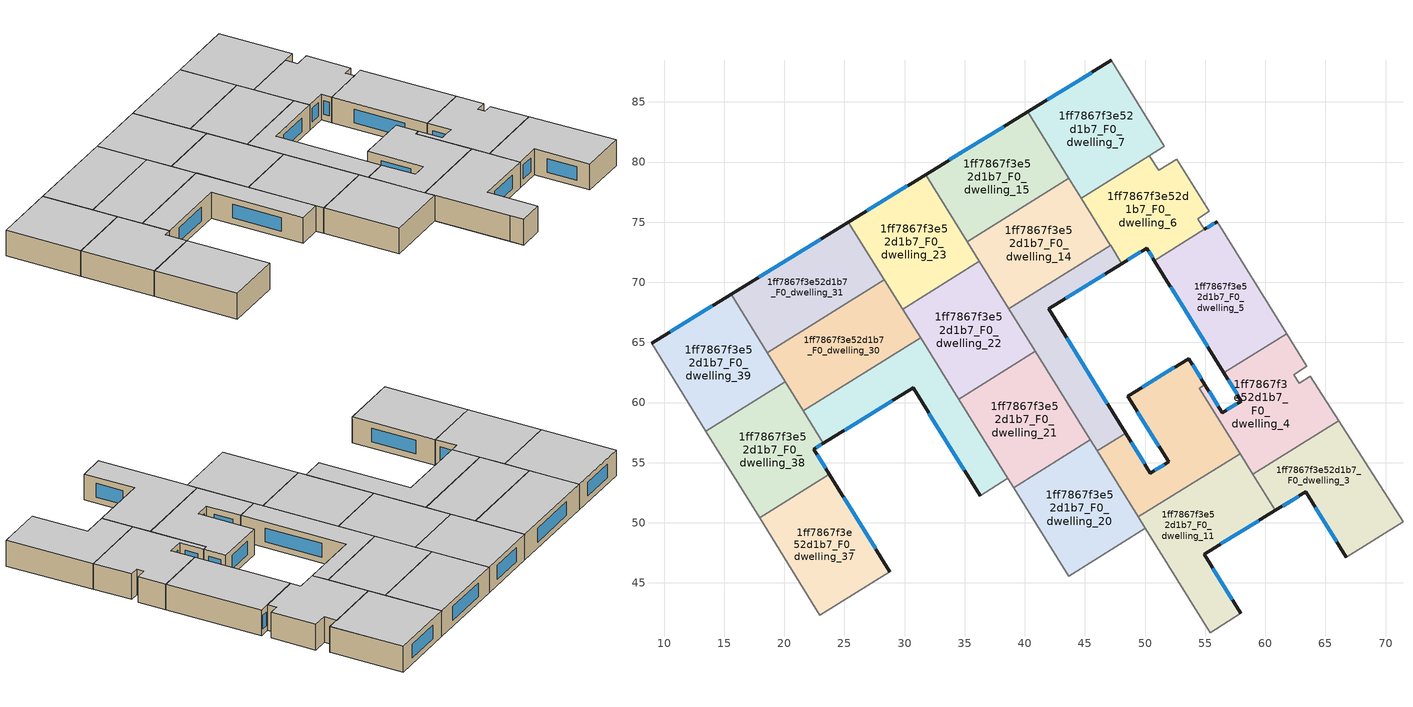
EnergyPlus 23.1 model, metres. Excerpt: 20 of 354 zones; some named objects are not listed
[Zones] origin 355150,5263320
1ff7867f3e52d1b7_F0_dwelling_11
 floor ground (EU_floor_Construction): 57.91,55.75 60.84,51.03 54.93,47.39 57.98,42.46 55.42,40.87 49.45,50.49 z0
 wall outside (EU_wall_Construction): 57.98,42.46 54.93,47.39 60.84,51.03 z0:3
 wall to 1ff7867f3e52d1b7_F0_dwelling_10 (EU_wall_Construction): 55.42,40.87 57.98,42.46 z0:3
 wall to 1ff7867f3e52d1b7_F0_dwelling_12 (EU_wall_Construction): 57.91,55.75 49.45,50.49 z0:3
 wall to 1ff7867f3e52d1b7_F0_dwelling_19 (EU_wall_Construction): 50.04,49.53 54.61,42.18 z0:3
 wall to 1ff7867f3e52d1b7_F0_dwelling_3 (EU_wall_Construction): 60.84,51.03 58.97,54.03 z0:3
 wall to 1ff7867f3e52d1b7_F0_dwelling_18 (EU_wall_Construction): 54.61,42.17 55.42,40.87 z0:3
 wall to 1ff7867f3e52d1b7_F0_dwelling_20 (EU_wall_Construction): 49.45,50.48 50.04,49.53 z0:3
 wall to 1ff7867f3e52d1b7_F0_dwelling_4 (EU_wall_Construction): 58.97,54.03 57.91,55.75 z0:3
 window (EU_Window_Construction): 57.27,43.62 55.65,46.24 / 56.32,48.25 59.45,50.18 z0.7:2.3
 ceiling to 1ff7867f3e52d1b7_F1_dwelling_11 (EU_floor_Construction): 57.98,42.46 54.93,47.39 60.84,51.03 57.91,55.75 49.45,50.49 55.42,40.87 z3
1ff7867f3e52d1b7_F0_dwelling_12
 floor ground (EU_floor_Construction): 54.99,61.48 54.52,61.19 57.91,55.75 49.45,50.49 46.02,56 48.38,57.46 50.45,54.13 51.96,55.06 48.57,60.54 53.64,63.66 z0
 wall outside (EU_wall_Construction): 54.99,61.48 53.64,63.66 48.57,60.54 51.96,55.06 50.45,54.13 48.38,57.46 z0:3
 wall to 1ff7867f3e52d1b7_F0_dwelling_13 (EU_wall_Construction): 48.38,57.46 46.02,56 z0:3
 wall to 1ff7867f3e52d1b7_F0_dwelling_4 (EU_wall_Construction): 57.91,55.75 54.52,61.19 54.99,61.48 z0:3
 wall to 1ff7867f3e52d1b7_F0_dwelling_20 (EU_wall_Construction): 46.02,56 49.45,50.49 z0:3
 window (EU_Window_Construction): 49.96,54.91 48.87,56.68 / 51.6,54.84 50.8,54.35 / 49.36,59.25 51.16,56.35 / 52.45,62.93 49.76,61.27 / 54.67,61.99 53.95,63.15 z0.7:2.3
 ceiling to 1ff7867f3e52d1b7_F1_dwelling_12 (EU_floor_Construction): 57.91,55.75 54.52,61.19 54.99,61.48 53.64,63.66 48.57,60.54 51.96,55.06 50.45,54.13 48.38,57.46 46.02,56 49.45,50.49 z3
1ff7867f3e52d1b7_F0_dwelling_13
 floor ground (EU_floor_Construction): 47.13,73.08 48.08,71.56 41.98,67.81 48.38,57.46 46.02,56 38.67,67.82 z0
 wall outside (EU_wall_Construction): 48.38,57.46 41.98,67.81 48.08,71.56 z0:3
 wall to 1ff7867f3e52d1b7_F0_dwelling_21 (EU_wall_Construction): 40.89,64.25 45.46,56.89 z0:3
 wall to 1ff7867f3e52d1b7_F0_dwelling_14 (EU_wall_Construction): 47.13,73.08 38.67,67.82 z0:3
 wall to 1ff7867f3e52d1b7_F0_dwelling_6 (EU_wall_Construction): 48.08,71.56 47.13,73.08 z0:3
 wall to 1ff7867f3e52d1b7_F0_dwelling_20 (EU_wall_Construction): 45.46,56.89 46.02,56 z0:3
 wall to 1ff7867f3e52d1b7_F0_dwelling_22 (EU_wall_Construction): 38.67,67.82 40.89,64.25 z0:3
 window (EU_Window_Construction): 43.41,68.69 46.64,70.68 / 46.88,59.89 43.48,65.38 z0.7:2.3
 ceiling to 1ff7867f3e52d1b7_F1_dwelling_13 (EU_floor_Construction): 48.38,57.46 41.98,67.81 48.08,71.56 47.13,73.08 38.67,67.82 46.02,56 z3
1ff7867f3e52d1b7_F0_dwelling_14
 floor ground (EU_floor_Construction): 43.68,78.63 47.13,73.08 38.67,67.82 35.21,73.37 z0
 wall to 1ff7867f3e52d1b7_F0_dwelling_15 (EU_wall_Construction): 43.68,78.63 35.21,73.37 z0:3
 wall to 1ff7867f3e52d1b7_F0_dwelling_22 (EU_wall_Construction): 36.22,71.75 38.67,67.82 z0:3
 wall to 1ff7867f3e52d1b7_F0_dwelling_7 (EU_wall_Construction): 44.69,77.01 43.68,78.63 z0:3
 wall to 1ff7867f3e52d1b7_F0_dwelling_6 (EU_wall_Construction): 47.13,73.08 44.69,77.01 z0:3
 wall to 1ff7867f3e52d1b7_F0_dwelling_23 (EU_wall_Construction): 35.21,73.37 36.22,71.75 z0:3
 ceiling to 1ff7867f3e52d1b7_F1_dwelling_14 (EU_floor_Construction): 47.13,73.08 43.68,78.63 35.21,73.37 38.67,67.82 z3
1ff7867f3e52d1b7_F0_dwelling_15
 floor ground (EU_floor_Construction): 40.23,84.17 43.68,78.63 35.21,73.37 31.75,78.95 z0
 wall outside (EU_wall_Construction): 40.23,84.17 31.75,78.95 z0:3
 wall to 1ff7867f3e52d1b7_F0_dwelling_23 (EU_wall_Construction): 31.75,78.95 35.21,73.37 z0:3
 wall to 1ff7867f3e52d1b7_F0_dwelling_7 (EU_wall_Construction): 43.68,78.64 40.23,84.17 z0:3
 window (EU_Window_Construction): 38.24,82.94 33.74,80.17 z0.7:2.3
 ceiling to 1ff7867f3e52d1b7_F1_dwelling_15 (EU_floor_Construction): 43.68,78.63 40.23,84.17 31.75,78.95 35.21,73.37 z3
1ff7867f3e52d1b7_F0_dwelling_20
 floor ground (EU_floor_Construction): 45.46,56.89 50.04,49.53 43.65,45.56 39.07,52.92 z0
 wall to 1ff7867f3e52d1b7_F0_dwelling_19 (EU_wall_Construction): 43.65,45.56 50.04,49.53 z0:3
 wall to 1ff7867f3e52d1b7_F0_dwelling_21 (EU_wall_Construction): 45.46,56.89 39.07,52.92 z0:3
 wall to 1ff7867f3e52d1b7_F0_dwelling_28 (EU_wall_Construction): 39.07,52.92 43.65,45.56 z0:3
 ceiling to 1ff7867f3e52d1b7_F1_dwelling_20 (EU_floor_Construction): 50.04,49.53 45.46,56.89 39.07,52.92 43.65,45.56 z3
1ff7867f3e52d1b7_F0_dwelling_21
 floor ground (EU_floor_Construction): 40.89,64.25 45.46,56.89 39.07,52.92 34.5,60.28 z0
 wall to 1ff7867f3e52d1b7_F0_dwelling_22 (EU_wall_Construction): 40.89,64.25 34.5,60.28 z0:3
 wall to 1ff7867f3e52d1b7_F0_dwelling_29 (EU_wall_Construction): 34.5,60.28 38.59,53.69 z0:3
 wall to 1ff7867f3e52d1b7_F0_dwelling_28 (EU_wall_Construction): 38.59,53.69 39.07,52.92 z0:3
 ceiling to 1ff7867f3e52d1b7_F1_dwelling_21 (EU_floor_Construction): 45.46,56.89 40.89,64.25 34.5,60.28 39.07,52.92 z3
1ff7867f3e52d1b7_F0_dwelling_22
 floor ground (EU_floor_Construction): 36.22,71.75 40.89,64.25 34.5,60.28 29.84,67.78 z0
 wall to 1ff7867f3e52d1b7_F0_dwelling_23 (EU_wall_Construction): 36.22,71.75 29.84,67.78 z0:3
 wall to 1ff7867f3e52d1b7_F0_dwelling_30 (EU_wall_Construction): 29.84,67.78 31.33,65.37 z0:3
 wall to 1ff7867f3e52d1b7_F0_dwelling_29 (EU_wall_Construction): 31.33,65.37 34.5,60.28 z0:3
 ceiling to 1ff7867f3e52d1b7_F1_dwelling_22 (EU_floor_Construction): 40.89,64.25 36.22,71.75 29.84,67.78 34.5,60.28 z3
1ff7867f3e52d1b7_F0_dwelling_23
 floor ground (EU_floor_Construction): 31.75,78.95 36.22,71.75 29.84,67.78 25.34,75 z0
 wall outside (EU_wall_Construction): 31.75,78.95 25.34,75 z0:3
 wall to 1ff7867f3e52d1b7_F0_dwelling_31 (EU_wall_Construction): 25.34,75 28.33,70.2 z0:3
 wall to 1ff7867f3e52d1b7_F0_dwelling_30 (EU_wall_Construction): 28.33,70.2 29.84,67.78 z0:3
 window (EU_Window_Construction): 30.24,78.02 26.85,75.93 z0.7:2.3
 ceiling to 1ff7867f3e52d1b7_F1_dwelling_23 (EU_floor_Construction): 36.22,71.75 31.75,78.95 25.34,75 29.84,67.78 z3
1ff7867f3e52d1b7_F0_dwelling_29
 floor ground (EU_floor_Construction): 31.33,65.37 38.59,53.69 36.28,52.25 30.72,61.22 23.26,56.63 21.59,59.32 z0
 wall outside (EU_wall_Construction): 23.26,56.63 30.72,61.22 36.28,52.25 z0:3
 wall to 1ff7867f3e52d1b7_F0_dwelling_30 (EU_wall_Construction): 31.33,65.37 21.59,59.32 z0:3
 wall to 1ff7867f3e52d1b7_F0_dwelling_28 (EU_wall_Construction): 36.28,52.25 38.59,53.69 z0:3
 wall to 1ff7867f3e52d1b7_F0_dwelling_38 (EU_wall_Construction): 21.59,59.32 23.26,56.63 z0:3
 window (EU_Window_Construction): 32.03,59.12 34.98,54.36 / 25.01,57.71 28.97,60.15 z0.7:2.3
 ceiling to 1ff7867f3e52d1b7_F1_dwelling_29 (EU_floor_Construction): 38.59,53.69 31.33,65.37 21.59,59.32 23.26,56.63 30.72,61.22 36.28,52.25 z3
1ff7867f3e52d1b7_F0_dwelling_3
 floor ground (EU_floor_Construction): 66.11,58.48 71.45,50.08 66.74,47.15 63.38,52.59 60.84,51.03 58.97,54.04 z0
 wall outside (EU_wall_Construction): 60.84,51.03 63.38,52.59 66.74,47.15 z0:3
 wall to 1ff7867f3e52d1b7_F0_dwelling_4 (EU_wall_Construction): 66.11,58.48 58.97,54.04 z0:3
 wall adiabatic (EU_wall_Construction): 71.45,50.08 66.11,58.48 z0:3
 wall to 1ff7867f3e52d1b7_F0_dwelling_2 (EU_wall_Construction): 66.74,47.15 71.45,50.08 z0:3
 window (EU_Window_Construction): 64.17,51.31 65.95,48.43 / 61.44,51.4 62.78,52.22 z0.7:2.3
 ceiling to 1ff7867f3e52d1b7_F1_dwelling_3 (EU_floor_Construction): 71.45,50.08 66.11,58.48 58.97,54.04 60.84,51.03 63.38,52.59 66.74,47.15 z3
1ff7867f3e52d1b7_F0_dwelling_30
 floor ground (EU_floor_Construction): 28.33,70.2 31.33,65.37 21.59,59.32 18.59,64.14 z0
 wall to 1ff7867f3e52d1b7_F0_dwelling_31 (EU_wall_Construction): 28.33,70.2 18.59,64.14 z0:3
 wall to 1ff7867f3e52d1b7_F0_dwelling_39 (EU_wall_Construction): 18.59,64.14 20.1,61.72 z0:3
 wall to 1ff7867f3e52d1b7_F0_dwelling_38 (EU_wall_Construction): 20.1,61.72 21.59,59.32 z0:3
 ceiling to 1ff7867f3e52d1b7_F1_dwelling_30 (EU_floor_Construction): 31.33,65.37 28.33,70.2 18.59,64.14 21.59,59.32 z3
1ff7867f3e52d1b7_F0_dwelling_31
 floor ground (EU_floor_Construction): 25.34,75 28.33,70.2 18.59,64.14 15.58,68.99 z0
 wall outside (EU_wall_Construction): 25.34,75 15.58,68.99 z0:3
 wall to 1ff7867f3e52d1b7_F0_dwelling_39 (EU_wall_Construction): 15.58,68.99 18.59,64.15 z0:3
 window (EU_Window_Construction): 23.05,73.59 17.87,70.41 z0.7:2.3
 ceiling to 1ff7867f3e52d1b7_F1_dwelling_31 (EU_floor_Construction): 28.33,70.2 25.34,75 15.58,68.99 18.59,64.14 z3
1ff7867f3e52d1b7_F0_dwelling_37
 floor ground (EU_floor_Construction): 23.76,54.03 28.77,45.94 22.95,42.33 17.94,50.42 z0
 wall outside (EU_wall_Construction): 28.77,45.94 23.76,54.03 z0:3
 wall to 1ff7867f3e52d1b7_F0_dwelling_36 (EU_wall_Construction): 22.95,42.33 28.77,45.94 z0:3
 wall adiabatic (EU_wall_Construction): 17.94,50.42 22.95,42.33 z0:3
 wall to 1ff7867f3e52d1b7_F0_dwelling_38 (EU_wall_Construction): 23.76,54.03 17.94,50.42 z0:3
 window (EU_Window_Construction): 27.59,47.84 24.93,52.13 z0.7:2.3
 ceiling to 1ff7867f3e52d1b7_F1_dwelling_37 (EU_floor_Construction): 28.77,45.94 23.76,54.03 17.94,50.42 22.95,42.33 z3
1ff7867f3e52d1b7_F0_dwelling_38
 floor ground (EU_floor_Construction): 20.1,61.72 23.26,56.63 22.45,56.14 23.76,54.03 17.94,50.42 13.49,57.61 z0
 wall outside (EU_wall_Construction): 23.76,54.03 22.45,56.14 23.26,56.63 z0:3
 wall adiabatic (EU_wall_Construction): 13.49,57.61 17.94,50.42 z0:3
 wall to 1ff7867f3e52d1b7_F0_dwelling_39 (EU_wall_Construction): 20.1,61.72 13.49,57.61 z0:3
 window (EU_Window_Construction): 22.64,56.25 23.07,56.52 / 23.45,54.53 22.76,55.64 z0.7:2.3
 ceiling to 1ff7867f3e52d1b7_F1_dwelling_38 (EU_floor_Construction): 23.76,54.03 22.45,56.14 23.26,56.63 20.1,61.72 13.49,57.61 17.94,50.42 z3
1ff7867f3e52d1b7_F0_dwelling_39
 floor ground (EU_floor_Construction): 15.58,68.99 20.1,61.72 13.49,57.61 8.96,64.92 z0
 wall outside (EU_wall_Construction): 15.58,68.99 8.96,64.92 z0:3
 wall adiabatic (EU_wall_Construction): 8.96,64.92 13.49,57.61 z0:3
 window (EU_Window_Construction): 14.02,68.04 10.51,65.88 z0.7:2.3
 ceiling to 1ff7867f3e52d1b7_F1_dwelling_39 (EU_floor_Construction): 20.1,61.72 15.58,68.99 8.96,64.92 13.49,57.61 z3
1ff7867f3e52d1b7_F0_dwelling_4
 floor ground (EU_floor_Construction): 63.46,63.01 62.38,62.33 62.83,61.62 63.75,62.2 66.11,58.48 58.97,54.04 54.52,61.19 54.99,61.48 56.43,59.16 58.01,60.13 56.57,62.46 61.79,65.71 z0
 wall outside (EU_wall_Construction): 56.57,62.46 58.01,60.13 56.43,59.16 54.99,61.48 z0:3
 wall to 1ff7867f3e52d1b7_F0_dwelling_5 (EU_wall_Construction): 61.79,65.71 56.57,62.46 z0:3
 wall adiabatic (EU_wall_Construction): 66.11,58.48 63.75,62.2 62.83,61.62 62.38,62.33 63.46,63.01 61.79,65.71 z0:3
 window (EU_Window_Construction): 57.64,59.9 56.8,59.38 / 56.91,61.91 57.67,60.67 / 56.09,59.7 55.33,60.93 z0.7:2.3
 ceiling to 1ff7867f3e52d1b7_F1_dwelling_4 (EU_floor_Construction): 66.11,58.48 63.75,62.2 62.83,61.62 62.38,62.33 63.46,63.01 61.79,65.71 56.57,62.46 58.01,60.13 56.43,59.16 54.99,61.48 54.52,61.19 58.97,54.04 z3
1ff7867f3e52d1b7_F0_dwelling_5
 floor ground (EU_floor_Construction): 56,75.05 61.79,65.71 56.57,62.46 50.78,71.81 z0
 wall outside (EU_wall_Construction): 50.78,71.81 56.57,62.46 / 56,75.05 54.94,74.39 z0:3
 wall adiabatic (EU_wall_Construction): 61.79,65.71 56,75.05 z0:3
 wall to 1ff7867f3e52d1b7_F0_dwelling_6 (EU_wall_Construction): 54.94,74.39 50.78,71.81 z0:3
 window (EU_Window_Construction): 52.14,69.61 55.21,64.65 / 55.75,74.9 55.19,74.55 z0.7:2.3
 ceiling to 1ff7867f3e52d1b7_F1_dwelling_5 (EU_floor_Construction): 61.79,65.71 56,75.05 50.78,71.81 56.57,62.46 z3
1ff7867f3e52d1b7_F0_dwelling_6
 floor ground (EU_floor_Construction): 52.65,80.23 55.33,75.89 54.38,75.3 54.93,74.39 50.78,71.81 50.15,72.83 48.08,71.56 44.69,77.01 50.37,80.54 51.14,79.3 z0
 wall outside (EU_wall_Construction): 48.08,71.56 50.15,72.83 50.78,71.81 z0:3
 wall to 1ff7867f3e52d1b7_F0_dwelling_7 (EU_wall_Construction): 50.37,80.54 44.69,77.01 z0:3
 wall adiabatic (EU_wall_Construction): 54.93,74.39 54.38,75.3 55.33,75.89 52.65,80.23 51.14,79.3 50.37,80.54 z0:3
 window (EU_Window_Construction): 50.3,72.59 50.63,72.05 / 48.56,71.86 49.66,72.53 z0.7:2.3
 ceiling to 1ff7867f3e52d1b7_F1_dwelling_6 (EU_floor_Construction): 54.93,74.39 54.38,75.3 55.33,75.89 52.65,80.23 51.14,79.3 50.37,80.54 44.69,77.01 48.08,71.56 50.15,72.83 50.78,71.81 z3
1ff7867f3e52d1b7_F0_dwelling_7
 floor ground (EU_floor_Construction): 47.19,88.45 51.61,81.32 44.69,77.01 40.23,84.17 z0
 wall outside (EU_wall_Construction): 47.19,88.45 40.23,84.17 z0:3
 wall adiabatic (EU_wall_Construction): 51.61,81.32 47.19,88.45 / 50.37,80.54 51.62,81.31 z0:3
 window (EU_Window_Construction): 45.56,87.45 41.87,85.18 z0.7:2.3
 ceiling to 1ff7867f3e52d1b7_F1_dwelling_7 (EU_floor_Construction): 50.37,80.54 51.62,81.31 47.19,88.45 40.23,84.17 44.69,77.01 z3
[Building]
EU S2 Campaign: North Axis=0; Terrain=City; Solar Distribution=FullExterior
[Site:Location]
Budapest.Ferenc.Liszt.Intl.AP: Latitude=47.437; Longitude=19.256; Time Zone=1; Elevation=185
[SizingPeriod:WeatherFileDays]
AnnualSizingPeriod: Begin Month=1; Begin Day of Month=1; End Month=12; End Day of Month=31; Day of Week for Start Day=Monday; Use Weather File Daylight Saving Period=No; Use Weather File Rain and Snow Indicators=No
[MATERIAL]
EU_InternalMass_Material: Roughness=MediumRough; Thickness=0.1; Conductivity=1; Density=1800; Specific Heat=900; Thermal Absorptance=0.9; Solar Absorptance=0.7; Visible Absorptance=0.7
[MATERIAL:NOMASS] Roughness=MediumRough; Thermal Absorptance=0.9; Solar Absorptance=0.7; Visible Absorptance=0.7
Name | Thermal Resistance
EU_wall_NoMass | 0.832559
EU_floor_NoMass | 0.872794
[WINDOWMATERIAL:SIMPLEGLAZINGSYSTEM]
EU_Window_SimpleGlazing: UFactor=2.79869; Solar Heat Gain Coefficient=0.75; Visible Transmittance=0.75
[CONSTRUCTION]
EU_wall_Construction: EU_wall_NoMass
EU_floor_Construction: EU_floor_NoMass
EU_Window_Construction: EU_Window_SimpleGlazing
EU_InternalMass_Construction: EU_InternalMass_Material
[ZONE] Type=1; Multiplier=1; Ceiling Height=autocalculate; Floor Area=autocalculate; Part of Total Floor Area=Yes
Name | Volume
1ff7867f3e52d1b7_F0_dwelling_11 | 217.928
1ff7867f3e52d1b7_F0_dwelling_12 | 217.924
1ff7867f3e52d1b7_F0_dwelling_13 | 154.932
1ff7867f3e52d1b7_F0_dwelling_14; 1ff7867f3e52d1b7_F0_dwelling_21 | 195.544
1ff7867f3e52d1b7_F0_dwelling_15 | 195.53
1ff7867f3e52d1b7_F0_dwelling_20 | 195.543
1ff7867f3e52d1b7_F0_dwelling_22 | 199.345
1ff7867f3e52d1b7_F0_dwelling_23 | 191.72
1ff7867f3e52d1b7_F0_dwelling_29 | 195.517
1ff7867f3e52d1b7_F0_dwelling_3 | 195.528
1ff7867f3e52d1b7_F0_dwelling_30 | 195.507
1ff7867f3e52d1b7_F0_dwelling_31 | 195.512
1ff7867f3e52d1b7_F0_dwelling_37 | 195.509
1ff7867f3e52d1b7_F0_dwelling_38 | 190.759
1ff7867f3e52d1b7_F0_dwelling_39 | 200.257
1ff7867f3e52d1b7_F0_dwelling_4 | 195.516
1ff7867f3e52d1b7_F0_dwelling_5 | 202.758
1ff7867f3e52d1b7_F0_dwelling_6 | 173.513
1ff7867f3e52d1b7_F0_dwelling_7 | 206.049
[INTERNALMASS] Construction=EU_InternalMass_Construction
Name | Zone or ZoneList | Surface Area
1ff7867f3e52d1b7_F0_dwelling_3_EU_InternalMass | 1ff7867f3e52d1b7_F0_dwelling_3 | 65.1759
1ff7867f3e52d1b7_F0_dwelling_4_EU_InternalMass | 1ff7867f3e52d1b7_F0_dwelling_4 | 65.1718
1ff7867f3e52d1b7_F0_dwelling_5_EU_InternalMass | 1ff7867f3e52d1b7_F0_dwelling_5 | 67.5878
1ff7867f3e52d1b7_F0_dwelling_6_EU_InternalMass | 1ff7867f3e52d1b7_F0_dwelling_6 | 57.8376
1ff7867f3e52d1b7_F0_dwelling_7_EU_InternalMass | 1ff7867f3e52d1b7_F0_dwelling_7 | 68.6884
1ff7867f3e52d1b7_F0_dwelling_11_EU_InternalMass | 1ff7867f3e52d1b7_F0_dwelling_11 | 72.6426
1ff7867f3e52d1b7_F0_dwelling_12_EU_InternalMass | 1ff7867f3e52d1b7_F0_dwelling_12 | 72.643
1ff7867f3e52d1b7_F0_dwelling_13_EU_InternalMass | 1ff7867f3e52d1b7_F0_dwelling_13 | 51.6442
1ff7867f3e52d1b7_F0_dwelling_14_EU_InternalMass | 1ff7867f3e52d1b7_F0_dwelling_14 | 65.1814
1ff7867f3e52d1b7_F0_dwelling_15_EU_InternalMass | 1ff7867f3e52d1b7_F0_dwelling_15 | 65.1764
1ff7867f3e52d1b7_F0_dwelling_20_EU_InternalMass | 1ff7867f3e52d1b7_F0_dwelling_20 | 65.1813
1ff7867f3e52d1b7_F0_dwelling_21_EU_InternalMass | 1ff7867f3e52d1b7_F0_dwelling_21 | 65.1813
1ff7867f3e52d1b7_F0_dwelling_22_EU_InternalMass | 1ff7867f3e52d1b7_F0_dwelling_22 | 66.4484
1ff7867f3e52d1b7_F0_dwelling_23_EU_InternalMass | 1ff7867f3e52d1b7_F0_dwelling_23 | 63.9068
1ff7867f3e52d1b7_F0_dwelling_29_EU_InternalMass | 1ff7867f3e52d1b7_F0_dwelling_29 | 65.1726
1ff7867f3e52d1b7_F0_dwelling_30_EU_InternalMass | 1ff7867f3e52d1b7_F0_dwelling_30 | 65.1692
1ff7867f3e52d1b7_F0_dwelling_31_EU_InternalMass | 1ff7867f3e52d1b7_F0_dwelling_31 | 65.1707
1ff7867f3e52d1b7_F0_dwelling_37_EU_InternalMass | 1ff7867f3e52d1b7_F0_dwelling_37 | 65.1694
1ff7867f3e52d1b7_F0_dwelling_38_EU_InternalMass | 1ff7867f3e52d1b7_F0_dwelling_38 | 63.5863
1ff7867f3e52d1b7_F0_dwelling_39_EU_InternalMass | 1ff7867f3e52d1b7_F0_dwelling_39 | 66.7523
[OTHEREQUIPMENT] Fuel Type=Electricity; Design Level Calculation Method=Watts/Area; Power per Zone Floor Area=1; Fraction Latent=0; Fraction Radiant=0; Fraction Lost=0; Carbon Dioxide Generation Rate=0; EndUse Subcategory=EU_Step8_InternalGains
Name | Zone or ZoneList or Space or SpaceList | Schedule
EU_Step8_InternalGain_1ff7867f3e52d1b7_F0_dwelling_3_f000 | 1ff7867f3e52d1b7_F0_dwelling_3 | EU_Step8_GainSchedule_1ff7867f3e52d1b7_F0_dwelling_3_f000
EU_Step8_InternalGain_1ff7867f3e52d1b7_F0_dwelling_4_f000 | 1ff7867f3e52d1b7_F0_dwelling_4 | EU_Step8_GainSchedule_1ff7867f3e52d1b7_F0_dwelling_4_f000
EU_Step8_InternalGain_1ff7867f3e52d1b7_F0_dwelling_5_f000 | 1ff7867f3e52d1b7_F0_dwelling_5 | EU_Step8_GainSchedule_1ff7867f3e52d1b7_F0_dwelling_5_f000
EU_Step8_InternalGain_1ff7867f3e52d1b7_F0_dwelling_6_f000 | 1ff7867f3e52d1b7_F0_dwelling_6 | EU_Step8_GainSchedule_1ff7867f3e52d1b7_F0_dwelling_6_f000
EU_Step8_InternalGain_1ff7867f3e52d1b7_F0_dwelling_7_f000 | 1ff7867f3e52d1b7_F0_dwelling_7 | EU_Step8_GainSchedule_1ff7867f3e52d1b7_F0_dwelling_7_f000
EU_Step8_InternalGain_1ff7867f3e52d1b7_F0_dwelling_11_f000 | 1ff7867f3e52d1b7_F0_dwelling_11 | EU_Step8_GainSchedule_1ff7867f3e52d1b7_F0_dwelling_11_f000
EU_Step8_InternalGain_1ff7867f3e52d1b7_F0_dwelling_12_f000 | 1ff7867f3e52d1b7_F0_dwelling_12 | EU_Step8_GainSchedule_1ff7867f3e52d1b7_F0_dwelling_12_f000
EU_Step8_InternalGain_1ff7867f3e52d1b7_F0_dwelling_13_f000 | 1ff7867f3e52d1b7_F0_dwelling_13 | EU_Step8_GainSchedule_1ff7867f3e52d1b7_F0_dwelling_13_f000
EU_Step8_InternalGain_1ff7867f3e52d1b7_F0_dwelling_14_f000 | 1ff7867f3e52d1b7_F0_dwelling_14 | EU_Step8_GainSchedule_1ff7867f3e52d1b7_F0_dwelling_14_f000
EU_Step8_InternalGain_1ff7867f3e52d1b7_F0_dwelling_15_f000 | 1ff7867f3e52d1b7_F0_dwelling_15 | EU_Step8_GainSchedule_1ff7867f3e52d1b7_F0_dwelling_15_f000
EU_Step8_InternalGain_1ff7867f3e52d1b7_F0_dwelling_20_f000 | 1ff7867f3e52d1b7_F0_dwelling_20 | EU_Step8_GainSchedule_1ff7867f3e52d1b7_F0_dwelling_20_f000
EU_Step8_InternalGain_1ff7867f3e52d1b7_F0_dwelling_21_f000 | 1ff7867f3e52d1b7_F0_dwelling_21 | EU_Step8_GainSchedule_1ff7867f3e52d1b7_F0_dwelling_21_f000
EU_Step8_InternalGain_1ff7867f3e52d1b7_F0_dwelling_22_f000 | 1ff7867f3e52d1b7_F0_dwelling_22 | EU_Step8_GainSchedule_1ff7867f3e52d1b7_F0_dwelling_22_f000
EU_Step8_InternalGain_1ff7867f3e52d1b7_F0_dwelling_23_f000 | 1ff7867f3e52d1b7_F0_dwelling_23 | EU_Step8_GainSchedule_1ff7867f3e52d1b7_F0_dwelling_23_f000
EU_Step8_InternalGain_1ff7867f3e52d1b7_F0_dwelling_29_f000 | 1ff7867f3e52d1b7_F0_dwelling_29 | EU_Step8_GainSchedule_1ff7867f3e52d1b7_F0_dwelling_29_f000
EU_Step8_InternalGain_1ff7867f3e52d1b7_F0_dwelling_30_f000 | 1ff7867f3e52d1b7_F0_dwelling_30 | EU_Step8_GainSchedule_1ff7867f3e52d1b7_F0_dwelling_30_f000
EU_Step8_InternalGain_1ff7867f3e52d1b7_F0_dwelling_31_f000 | 1ff7867f3e52d1b7_F0_dwelling_31 | EU_Step8_GainSchedule_1ff7867f3e52d1b7_F0_dwelling_31_f000
EU_Step8_InternalGain_1ff7867f3e52d1b7_F0_dwelling_37_f000 | 1ff7867f3e52d1b7_F0_dwelling_37 | EU_Step8_GainSchedule_1ff7867f3e52d1b7_F0_dwelling_37_f000
EU_Step8_InternalGain_1ff7867f3e52d1b7_F0_dwelling_38_f000 | 1ff7867f3e52d1b7_F0_dwelling_38 | EU_Step8_GainSchedule_1ff7867f3e52d1b7_F0_dwelling_38_f000
EU_Step8_InternalGain_1ff7867f3e52d1b7_F0_dwelling_39_f000 | 1ff7867f3e52d1b7_F0_dwelling_39 | EU_Step8_GainSchedule_1ff7867f3e52d1b7_F0_dwelling_39_f000
[ZONEVENTILATION:DESIGNFLOWRATE] Schedule=EU_AlwaysOn; Design Flow Rate Calculation Method=AirChanges/Hour; Air Changes per Hour=0.475469; Ventilation Type=Natural; Fan Pressure Rise=0; Fan Total Efficiency=1; Constant Term Coefficient=1; Temperature Term Coefficient=0; Velocity Term Coefficient=0; Velocity Squared Term Coefficient=0; Minimum Indoor Temperature=-100; Maximum Indoor Temperature=100; Delta Temperature=-100; Minimum Outdoor Temperature=-100; Maximum Outdoor Temperature=100; Maximum Wind Speed=40
Name | Zone or ZoneList or Space or SpaceList
EU_ConstantAir_1ff7867f3e52d1b7_F0_dwelling_3 | 1ff7867f3e52d1b7_F0_dwelling_3
EU_ConstantAir_1ff7867f3e52d1b7_F0_dwelling_4 | 1ff7867f3e52d1b7_F0_dwelling_4
EU_ConstantAir_1ff7867f3e52d1b7_F0_dwelling_5 | 1ff7867f3e52d1b7_F0_dwelling_5
EU_ConstantAir_1ff7867f3e52d1b7_F0_dwelling_6 | 1ff7867f3e52d1b7_F0_dwelling_6
EU_ConstantAir_1ff7867f3e52d1b7_F0_dwelling_7 | 1ff7867f3e52d1b7_F0_dwelling_7
EU_ConstantAir_1ff7867f3e52d1b7_F0_dwelling_11 | 1ff7867f3e52d1b7_F0_dwelling_11
EU_ConstantAir_1ff7867f3e52d1b7_F0_dwelling_12 | 1ff7867f3e52d1b7_F0_dwelling_12
EU_ConstantAir_1ff7867f3e52d1b7_F0_dwelling_13 | 1ff7867f3e52d1b7_F0_dwelling_13
EU_ConstantAir_1ff7867f3e52d1b7_F0_dwelling_14 | 1ff7867f3e52d1b7_F0_dwelling_14
EU_ConstantAir_1ff7867f3e52d1b7_F0_dwelling_15 | 1ff7867f3e52d1b7_F0_dwelling_15
EU_ConstantAir_1ff7867f3e52d1b7_F0_dwelling_20 | 1ff7867f3e52d1b7_F0_dwelling_20
EU_ConstantAir_1ff7867f3e52d1b7_F0_dwelling_21 | 1ff7867f3e52d1b7_F0_dwelling_21
EU_ConstantAir_1ff7867f3e52d1b7_F0_dwelling_22 | 1ff7867f3e52d1b7_F0_dwelling_22
EU_ConstantAir_1ff7867f3e52d1b7_F0_dwelling_23 | 1ff7867f3e52d1b7_F0_dwelling_23
EU_ConstantAir_1ff7867f3e52d1b7_F0_dwelling_29 | 1ff7867f3e52d1b7_F0_dwelling_29
EU_ConstantAir_1ff7867f3e52d1b7_F0_dwelling_30 | 1ff7867f3e52d1b7_F0_dwelling_30
EU_ConstantAir_1ff7867f3e52d1b7_F0_dwelling_31 | 1ff7867f3e52d1b7_F0_dwelling_31
EU_ConstantAir_1ff7867f3e52d1b7_F0_dwelling_37 | 1ff7867f3e52d1b7_F0_dwelling_37
EU_ConstantAir_1ff7867f3e52d1b7_F0_dwelling_38 | 1ff7867f3e52d1b7_F0_dwelling_38
EU_ConstantAir_1ff7867f3e52d1b7_F0_dwelling_39 | 1ff7867f3e52d1b7_F0_dwelling_39
[HVACTEMPLATE:THERMOSTAT] Constant Heating Setpoint=20; Constant Cooling Setpoint=50
EU_HeatOnly_1ff7867f3e52d1b7_F6_dwelling_32; EU_HeatOnly_1ff7867f3e52d1b7_F6_dwelling_33; EU_HeatOnly_1ff7867f3e52d1b7_F6_dwelling_34; EU_HeatOnly_1ff7867f3e52d1b7_F6_dwelling_35; EU_HeatOnly_1ff7867f3e52d1b7_F6_dwelling_36; EU_HeatOnly_1ff7867f3e52d1b7_F6_dwelling_37; EU_HeatOnly_1ff7867f3e52d1b7_F6_dwelling_38; EU_HeatOnly_1ff7867f3e52d1b7_F7_dwelling_0; EU_HeatOnly_1ff7867f3e52d1b7_F7_dwelling_1; EU_HeatOnly_1ff7867f3e52d1b7_F7_dwelling_2; EU_HeatOnly_1ff7867f3e52d1b7_F7_dwelling_3; EU_HeatOnly_1ff7867f3e52d1b7_F7_dwelling_4; EU_HeatOnly_1ff7867f3e52d1b7_F7_dwelling_5; EU_HeatOnly_1ff7867f3e52d1b7_F7_dwelling_6; EU_HeatOnly_1ff7867f3e52d1b7_F7_dwelling_7; EU_HeatOnly_1ff7867f3e52d1b7_F7_dwelling_8; EU_HeatOnly_1ff7867f3e52d1b7_F7_dwelling_9; EU_HeatOnly_1ff7867f3e52d1b7_F7_dwelling_10; EU_HeatOnly_1ff7867f3e52d1b7_F7_dwelling_11; EU_HeatOnly_1ff7867f3e52d1b7_F7_dwelling_12; EU_HeatOnly_1ff7867f3e52d1b7_F7_dwelling_13; EU_HeatOnly_1ff7867f3e52d1b7_F7_dwelling_14; EU_HeatOnly_1ff7867f3e52d1b7_F7_dwelling_15; EU_HeatOnly_1ff7867f3e52d1b7_F7_dwelling_16; EU_HeatOnly_1ff7867f3e52d1b7_F7_dwelling_17; EU_HeatOnly_1ff7867f3e52d1b7_F7_dwelling_18; EU_HeatOnly_1ff7867f3e52d1b7_F7_dwelling_19; EU_HeatOnly_1ff7867f3e52d1b7_F7_dwelling_20; EU_HeatOnly_1ff7867f3e52d1b7_F7_dwelling_21; EU_HeatOnly_1ff7867f3e52d1b7_F7_dwelling_22; EU_HeatOnly_1ff7867f3e52d1b7_F7_dwelling_23; EU_HeatOnly_1ff7867f3e52d1b7_F7_dwelling_24; EU_HeatOnly_1ff7867f3e52d1b7_F7_dwelling_25; EU_HeatOnly_1ff7867f3e52d1b7_F7_dwelling_26; EU_HeatOnly_1ff7867f3e52d1b7_F7_dwelling_27; EU_HeatOnly_1ff7867f3e52d1b7_F7_dwelling_28; EU_HeatOnly_1ff7867f3e52d1b7_F7_dwelling_29; EU_HeatOnly_1ff7867f3e52d1b7_F7_dwelling_30; EU_HeatOnly_1ff7867f3e52d1b7_F7_dwelling_31; EU_HeatOnly_1ff7867f3e52d1b7_F7_dwelling_32; EU_HeatOnly_1ff7867f3e52d1b7_F7_dwelling_33; EU_HeatOnly_1ff7867f3e52d1b7_F7_dwelling_34; EU_HeatOnly_1ff7867f3e52d1b7_F7_dwelling_35; EU_HeatOnly_1ff7867f3e52d1b7_F7_dwelling_36; EU_HeatOnly_1ff7867f3e52d1b7_F7_dwelling_37; EU_HeatOnly_1ff7867f3e52d1b7_F7_dwelling_38; EU_HeatOnly_1ff7867f3e52d1b7_F8_dwelling_0; EU_HeatOnly_1ff7867f3e52d1b7_F8_dwelling_1; EU_HeatOnly_1ff7867f3e52d1b7_F8_dwelling_2; EU_HeatOnly_1ff7867f3e52d1b7_F8_dwelling_3; EU_HeatOnly_1ff7867f3e52d1b7_F8_dwelling_4; EU_HeatOnly_1ff7867f3e52d1b7_F8_dwelling_5; EU_HeatOnly_1ff7867f3e52d1b7_F8_dwelling_6; EU_HeatOnly_1ff7867f3e52d1b7_F8_dwelling_7; EU_HeatOnly_1ff7867f3e52d1b7_F8_dwelling_8; EU_HeatOnly_1ff7867f3e52d1b7_F8_dwelling_9; EU_HeatOnly_1ff7867f3e52d1b7_F8_dwelling_10; EU_HeatOnly_1ff7867f3e52d1b7_F8_dwelling_11; EU_HeatOnly_1ff7867f3e52d1b7_F8_dwelling_12; EU_HeatOnly_1ff7867f3e52d1b7_F8_dwelling_13; EU_HeatOnly_1ff7867f3e52d1b7_F8_dwelling_14; EU_HeatOnly_1ff7867f3e52d1b7_F8_dwelling_15; EU_HeatOnly_1ff7867f3e52d1b7_F8_dwelling_16; EU_HeatOnly_1ff7867f3e52d1b7_F8_dwelling_17; EU_HeatOnly_1ff7867f3e52d1b7_F8_dwelling_18; EU_HeatOnly_1ff7867f3e52d1b7_F8_dwelling_19; EU_HeatOnly_1ff7867f3e52d1b7_F8_dwelling_20; EU_HeatOnly_1ff7867f3e52d1b7_F8_dwelling_21; EU_HeatOnly_1ff7867f3e52d1b7_F8_dwelling_22; EU_HeatOnly_1ff7867f3e52d1b7_F8_dwelling_23; EU_HeatOnly_1ff7867f3e52d1b7_F8_dwelling_24; EU_HeatOnly_1ff7867f3e52d1b7_F8_dwelling_25; EU_HeatOnly_1ff7867f3e52d1b7_F8_dwelling_26; EU_HeatOnly_1ff7867f3e52d1b7_F8_dwelling_27; EU_HeatOnly_1ff7867f3e52d1b7_F8_dwelling_28; EU_HeatOnly_1ff7867f3e52d1b7_F8_dwelling_29; EU_HeatOnly_1ff7867f3e52d1b7_F8_dwelling_30; EU_HeatOnly_1ff7867f3e52d1b7_F8_dwelling_31; EU_HeatOnly_1ff7867f3e52d1b7_F8_dwelling_32; EU_HeatOnly_1ff7867f3e52d1b7_F8_dwelling_33; EU_HeatOnly_1ff7867f3e52d1b7_F8_dwelling_34; EU_HeatOnly_1ff7867f3e52d1b7_F8_dwelling_35; EU_HeatOnly_1ff7867f3e52d1b7_F8_dwelling_36; EU_HeatOnly_1ff7867f3e52d1b7_F8_dwelling_37; EU_HeatOnly_1ff7867f3e52d1b7_F8_dwelling_38
[HVACTEMPLATE:ZONE:IDEALLOADSAIRSYSTEM] System Availability Schedule=EU_AlwaysOn; Maximum Heating Supply Air Temperature=50; Minimum Cooling Supply Air Temperature=13; Maximum Heating Supply Air Humidity Ratio=0.0156; Minimum Cooling Supply Air Humidity Ratio=0.0077; Heating Limit=NoLimit; Cooling Limit=NoLimit; Heating Availability Schedule=EU_AlwaysOn; Cooling Availability Schedule=EU_CoolingOff; Dehumidification Control Type=ConstantSensibleHeatRatio; Cooling Sensible Heat Ratio=0.7; Dehumidification Setpoint=60; Humidification Control Type=None; Humidification Setpoint=30; Outdoor Air Method=None; Outdoor Air Flow Rate per Person=0.00944; Outdoor Air Flow Rate per Zone Floor Area=0; Outdoor Air Flow Rate per Zone=0; Demand Controlled Ventilation Type=None; Outdoor Air Economizer Type=NoEconomizer; Heat Recovery Type=None; Sensible Heat Recovery Effectiveness=0.7; Latent Heat Recovery Effectiveness=0.65
Name | Template Thermostat
1ff7867f3e52d1b7_F0_dwelling_3 | EU_HeatOnly_1ff7867f3e52d1b7_F0_dwelling_3
1ff7867f3e52d1b7_F0_dwelling_4 | EU_HeatOnly_1ff7867f3e52d1b7_F0_dwelling_4
1ff7867f3e52d1b7_F0_dwelling_5 | EU_HeatOnly_1ff7867f3e52d1b7_F0_dwelling_5
1ff7867f3e52d1b7_F0_dwelling_6 | EU_HeatOnly_1ff7867f3e52d1b7_F0_dwelling_6
1ff7867f3e52d1b7_F0_dwelling_7 | EU_HeatOnly_1ff7867f3e52d1b7_F0_dwelling_7
1ff7867f3e52d1b7_F0_dwelling_11 | EU_HeatOnly_1ff7867f3e52d1b7_F0_dwelling_11
1ff7867f3e52d1b7_F0_dwelling_12 | EU_HeatOnly_1ff7867f3e52d1b7_F0_dwelling_12
1ff7867f3e52d1b7_F0_dwelling_13 | EU_HeatOnly_1ff7867f3e52d1b7_F0_dwelling_13
1ff7867f3e52d1b7_F0_dwelling_14 | EU_HeatOnly_1ff7867f3e52d1b7_F0_dwelling_14
1ff7867f3e52d1b7_F0_dwelling_15 | EU_HeatOnly_1ff7867f3e52d1b7_F0_dwelling_15
1ff7867f3e52d1b7_F0_dwelling_20 | EU_HeatOnly_1ff7867f3e52d1b7_F0_dwelling_20
1ff7867f3e52d1b7_F0_dwelling_21 | EU_HeatOnly_1ff7867f3e52d1b7_F0_dwelling_21
1ff7867f3e52d1b7_F0_dwelling_22 | EU_HeatOnly_1ff7867f3e52d1b7_F0_dwelling_22
1ff7867f3e52d1b7_F0_dwelling_23 | EU_HeatOnly_1ff7867f3e52d1b7_F0_dwelling_23
1ff7867f3e52d1b7_F0_dwelling_29 | EU_HeatOnly_1ff7867f3e52d1b7_F0_dwelling_29
1ff7867f3e52d1b7_F0_dwelling_30 | EU_HeatOnly_1ff7867f3e52d1b7_F0_dwelling_30
1ff7867f3e52d1b7_F0_dwelling_31 | EU_HeatOnly_1ff7867f3e52d1b7_F0_dwelling_31
1ff7867f3e52d1b7_F0_dwelling_37 | EU_HeatOnly_1ff7867f3e52d1b7_F0_dwelling_37
1ff7867f3e52d1b7_F0_dwelling_38 | EU_HeatOnly_1ff7867f3e52d1b7_F0_dwelling_38
1ff7867f3e52d1b7_F0_dwelling_39 | EU_HeatOnly_1ff7867f3e52d1b7_F0_dwelling_39
[SIZING:ZONE] Zone Cooling Design Supply Air Temperature Input Method=SupplyAirTemperature; Zone Cooling Design Supply Air Temperature=13; Zone Heating Design Supply Air Temperature Input Method=SupplyAirTemperature; Zone Heating Design Supply Air Temperature=50; Zone Cooling Design Supply Air Humidity Ratio=0.008; Zone Heating Design Supply Air Humidity Ratio=0.008; Cooling Design Air Flow Method=DesignDay; Cooling Design Air Flow Rate=0; Cooling Minimum Air Flow per Zone Floor Area=0.000762; Cooling Minimum Air Flow=0; Cooling Minimum Air Flow Fraction=0.2; Heating Design Air Flow Method=DesignDay; Heating Design Air Flow Rate=0; Heating Maximum Air Flow per Zone Floor Area=0.002032; Heating Maximum Air Flow=0.141576; Heating Maximum Air Flow Fraction=0.3; Account for Dedicated Outdoor Air System=No; Dedicated Outdoor Air System Control Strategy=NeutralSupplyAir; Dedicated Outdoor Air Low Setpoint Temperature for Design=autosize; Dedicated Outdoor Air High Setpoint Temperature for Design=autosize; Zone Load Sizing Method=Sensible Load Only No Latent Load; Zone Latent Cooling Design Supply Air Humidity Ratio Input Method=HumidityRatioDifference; Zone Cooling Design Supply Air Humidity Ratio Difference=0.005; Zone Latent Heating Design Supply Air Humidity Ratio Input Method=HumidityRatioDifference; Zone Humidification Design Supply Air Humidity Ratio Difference=0.005
1ff7867f3e52d1b7_F0_dwelling_3; 1ff7867f3e52d1b7_F0_dwelling_4; 1ff7867f3e52d1b7_F0_dwelling_5; 1ff7867f3e52d1b7_F0_dwelling_6; 1ff7867f3e52d1b7_F0_dwelling_7; 1ff7867f3e52d1b7_F0_dwelling_11; 1ff7867f3e52d1b7_F0_dwelling_12; 1ff7867f3e52d1b7_F0_dwelling_13; 1ff7867f3e52d1b7_F0_dwelling_14; 1ff7867f3e52d1b7_F0_dwelling_15; 1ff7867f3e52d1b7_F0_dwelling_20; 1ff7867f3e52d1b7_F0_dwelling_21; 1ff7867f3e52d1b7_F0_dwelling_22; 1ff7867f3e52d1b7_F0_dwelling_23; 1ff7867f3e52d1b7_F0_dwelling_29; 1ff7867f3e52d1b7_F0_dwelling_30; 1ff7867f3e52d1b7_F0_dwelling_31; 1ff7867f3e52d1b7_F0_dwelling_37; 1ff7867f3e52d1b7_F0_dwelling_38; 1ff7867f3e52d1b7_F0_dwelling_39
[SCHEDULE:CONSTANT]
Name | Hourly Value
EU_AlwaysOn | 1
EU_CoolingOff | 0
[SCHEDULE:FILE] Column Number=1; Rows to Skip at Top=0; Number of Hours of Data=8760; Column Separator=Comma; Interpolate to Timestep=No; Minutes per Item=60; Adjust Schedule for Daylight Savings=Yes
Name | File
EU_Step8_GainSchedule_1ff7867f3e52d1b7_F0_dwelling_3_f000 | ../../schedules/1ff7867f3e52d1b7/1ff7867f3e52d1b7_F0_dwelling_3_f000_gain.csv
EU_Step8_GainSchedule_1ff7867f3e52d1b7_F0_dwelling_4_f000 | ../../schedules/1ff7867f3e52d1b7/1ff7867f3e52d1b7_F0_dwelling_4_f000_gain.csv
EU_Step8_GainSchedule_1ff7867f3e52d1b7_F0_dwelling_5_f000 | ../../schedules/1ff7867f3e52d1b7/1ff7867f3e52d1b7_F0_dwelling_5_f000_gain.csv
EU_Step8_GainSchedule_1ff7867f3e52d1b7_F0_dwelling_6_f000 | ../../schedules/1ff7867f3e52d1b7/1ff7867f3e52d1b7_F0_dwelling_6_f000_gain.csv
EU_Step8_GainSchedule_1ff7867f3e52d1b7_F0_dwelling_7_f000 | ../../schedules/1ff7867f3e52d1b7/1ff7867f3e52d1b7_F0_dwelling_7_f000_gain.csv
EU_Step8_GainSchedule_1ff7867f3e52d1b7_F0_dwelling_11_f000 | ../../schedules/1ff7867f3e52d1b7/1ff7867f3e52d1b7_F0_dwelling_11_f000_gain.csv
EU_Step8_GainSchedule_1ff7867f3e52d1b7_F0_dwelling_12_f000 | ../../schedules/1ff7867f3e52d1b7/1ff7867f3e52d1b7_F0_dwelling_12_f000_gain.csv
EU_Step8_GainSchedule_1ff7867f3e52d1b7_F0_dwelling_13_f000 | ../../schedules/1ff7867f3e52d1b7/1ff7867f3e52d1b7_F0_dwelling_13_f000_gain.csv
EU_Step8_GainSchedule_1ff7867f3e52d1b7_F0_dwelling_14_f000 | ../../schedules/1ff7867f3e52d1b7/1ff7867f3e52d1b7_F0_dwelling_14_f000_gain.csv
EU_Step8_GainSchedule_1ff7867f3e52d1b7_F0_dwelling_15_f000 | ../../schedules/1ff7867f3e52d1b7/1ff7867f3e52d1b7_F0_dwelling_15_f000_gain.csv
EU_Step8_GainSchedule_1ff7867f3e52d1b7_F0_dwelling_20_f000 | ../../schedules/1ff7867f3e52d1b7/1ff7867f3e52d1b7_F0_dwelling_20_f000_gain.csv
EU_Step8_GainSchedule_1ff7867f3e52d1b7_F0_dwelling_21_f000 | ../../schedules/1ff7867f3e52d1b7/1ff7867f3e52d1b7_F0_dwelling_21_f000_gain.csv
EU_Step8_GainSchedule_1ff7867f3e52d1b7_F0_dwelling_22_f000 | ../../schedules/1ff7867f3e52d1b7/1ff7867f3e52d1b7_F0_dwelling_22_f000_gain.csv
EU_Step8_GainSchedule_1ff7867f3e52d1b7_F0_dwelling_23_f000 | ../../schedules/1ff7867f3e52d1b7/1ff7867f3e52d1b7_F0_dwelling_23_f000_gain.csv
EU_Step8_GainSchedule_1ff7867f3e52d1b7_F0_dwelling_29_f000 | ../../schedules/1ff7867f3e52d1b7/1ff7867f3e52d1b7_F0_dwelling_29_f000_gain.csv
EU_Step8_GainSchedule_1ff7867f3e52d1b7_F0_dwelling_30_f000 | ../../schedules/1ff7867f3e52d1b7/1ff7867f3e52d1b7_F0_dwelling_30_f000_gain.csv
EU_Step8_GainSchedule_1ff7867f3e52d1b7_F0_dwelling_31_f000 | ../../schedules/1ff7867f3e52d1b7/1ff7867f3e52d1b7_F0_dwelling_31_f000_gain.csv
EU_Step8_GainSchedule_1ff7867f3e52d1b7_F0_dwelling_37_f000 | ../../schedules/1ff7867f3e52d1b7/1ff7867f3e52d1b7_F0_dwelling_37_f000_gain.csv
EU_Step8_GainSchedule_1ff7867f3e52d1b7_F0_dwelling_38_f000 | ../../schedules/1ff7867f3e52d1b7/1ff7867f3e52d1b7_F0_dwelling_38_f000_gain.csv
EU_Step8_GainSchedule_1ff7867f3e52d1b7_F0_dwelling_39_f000 | ../../schedules/1ff7867f3e52d1b7/1ff7867f3e52d1b7_F0_dwelling_39_f000_gain.csv
